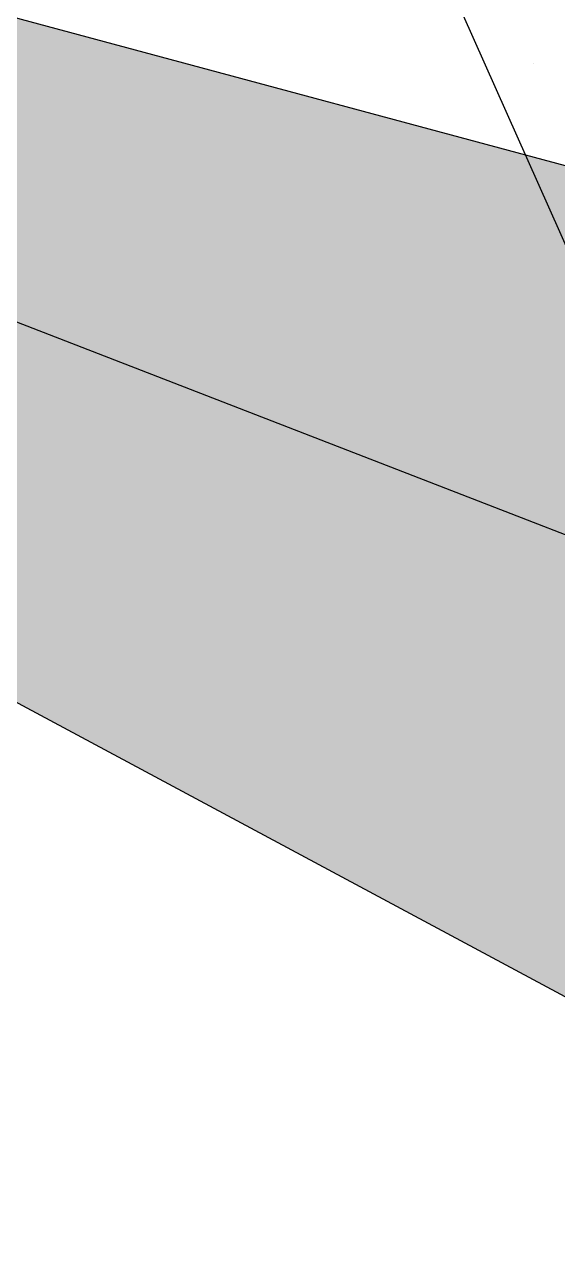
# Model space of a CAD drawing. Header units: metres. Extents: x 9606 to 9900, y 4805 to 4952.
# Drawn here: x 9830.7945 to 9830.8874, y 4846.5409 to 4846.7532 of the extents above; entities that cross this region are included whole.
import ezdxf

# ---------------------------------------------------------------- set-up
doc = ezdxf.new("R2010")
doc.units = ezdxf.units.M
doc.header["$LTSCALE"] = 2
doc.linetypes.add('CACHEX2', pattern=[0.75, 0.5, -0.25])
for name, color, linetype in [('CARTOUCHE', 7, 'Continuous'), ('LOGO', 4, 'Continuous'), ('rosace', 7, 'Continuous')]:
    doc.layers.add(name, color=color, linetype=linetype)

# ---------------------------------------------------------------- blocks, each defined once
blk = doc.blocks.new('A$C715108E3')
at = {"layer": 'LOGO', "color": 131}
for p, q in [((-20.182, -6.8181), (-20.182, -6.8181)), ((-20.1111, -6.8181), (-20.1111, -6.8181)), ((-20.1411, -6.9095), (-20.1411, -6.9095)), ((-20.1004, -7.0019), (-20.1004, -7.0019))]:
    blk.add_line(p, q, dxfattribs=at)
blk.add_lwpolyline([(-19.9715, -4.6917), (-20.3358, -5.3705), (-20.5244, -6.0493), (-18.8268, -9.8581), (-21.759, -9.5491), (-21.8471, -10.1027), (-21.9097, -10.8565), (-21.9352, -11.1957), (-19.0429, -11.5482), (-21.5982, -15.1374), (-21.3595, -15.879), (-21.1447, -16.5576), (-21.0193, -16.9601), (-20.5289, -16.3696), (-17.1333, -11.706), (-13.6302, -12.0681)], dxfattribs=at)
blk = doc.blocks.new('A$C581E6685')
at = {"layer": 'rosace'}
for color, points in [(40, [(-56.2481, 30.5655), (-39.8519, 24.2064), (-40.7961, 26.4076)]), (32, [(-39.8519, 24.2064), (-42.1559, 23.0023), (-56.2481, 30.5655)])]:
    blk.add_hatch(color=color, dxfattribs=at).paths.add_polyline_path(points)
at = {"layer": 'rosace', "color": 40}
blk.add_lwpolyline([(-56.2481, 30.5655), (-39.8519, 24.2064), (-40.7961, 26.4076)], close=True, dxfattribs=at)
at = {"layer": 'rosace', "color": 32}
blk.add_lwpolyline([(-39.8519, 24.2064), (-42.1559, 23.0023), (-56.2481, 30.5655)], close=True, dxfattribs=at)
at = {"layer": 'rosace', "color": 32, "linetype": 'CACHEX2', "ltscale": 1.5}
blk.add_ellipse((-38.0538, 23.8138), major_axis=(-19.0311, -3.534), ratio=0.590567, dxfattribs=at)
at = {"layer": 'rosace', "color": 32}
blk.add_ellipse((-37.6144, 23.8499), major_axis=(-13.5768, -4.2839), ratio=0.791971, dxfattribs=at)
at = {"layer": 'CARTOUCHE'}
blk.add_blockref('A$C715108E3', (-31.6739, 36.3189), dxfattribs=at)

msp = doc.modelspace()

# ---------------------------------------------------------------- linework, layer by layer
at = {"layer": 'CARTOUCHE'}
msp.add_rational_spline([(9829.64323, 4848.05468), (9829.64323, 4845.87645), (9829.64323, 4843.69822), (9829.64323, 4842.93022), (9830.41123, 4842.93022), (9839.51909, 4842.93022), (9848.62694, 4842.93022), (9849.39494, 4842.93022), (9849.39494, 4843.69822), (9849.39494, 4845.87645), (9849.39494, 4848.05468), (9849.39494, 4848.82268), (9848.62694, 4848.82268), (9839.51909, 4848.82268), (9830.41123, 4848.82268), (9829.64323, 4848.82268), (9829.64323, 4848.05468)], [1, 1, 1, 0.707106781187, 1, 1, 1, 0.707106781187, 1, 1, 1, 0.707106781187, 1, 1, 1, 0.707106781187, 1], degree=2, knots=[0, 0, 0, 1, 1, 2.570796, 2.570796, 3.570796, 3.570796, 5.141593, 5.141593, 6.141593, 6.141593, 7.712389, 7.712389, 8.712389, 8.712389, 10.283185, 10.283185, 10.283185], dxfattribs=at)

# ---------------------------------------------------------------- block references
at = {"layer": 'CARTOUCHE', "xscale": 0.12, "yscale": 0.12, "zscale": 0.12}
msp.add_blockref('A$C581E6685', (9837.09738, 4843.20633), dxfattribs=at)

doc.saveas('drawing.dxf')
